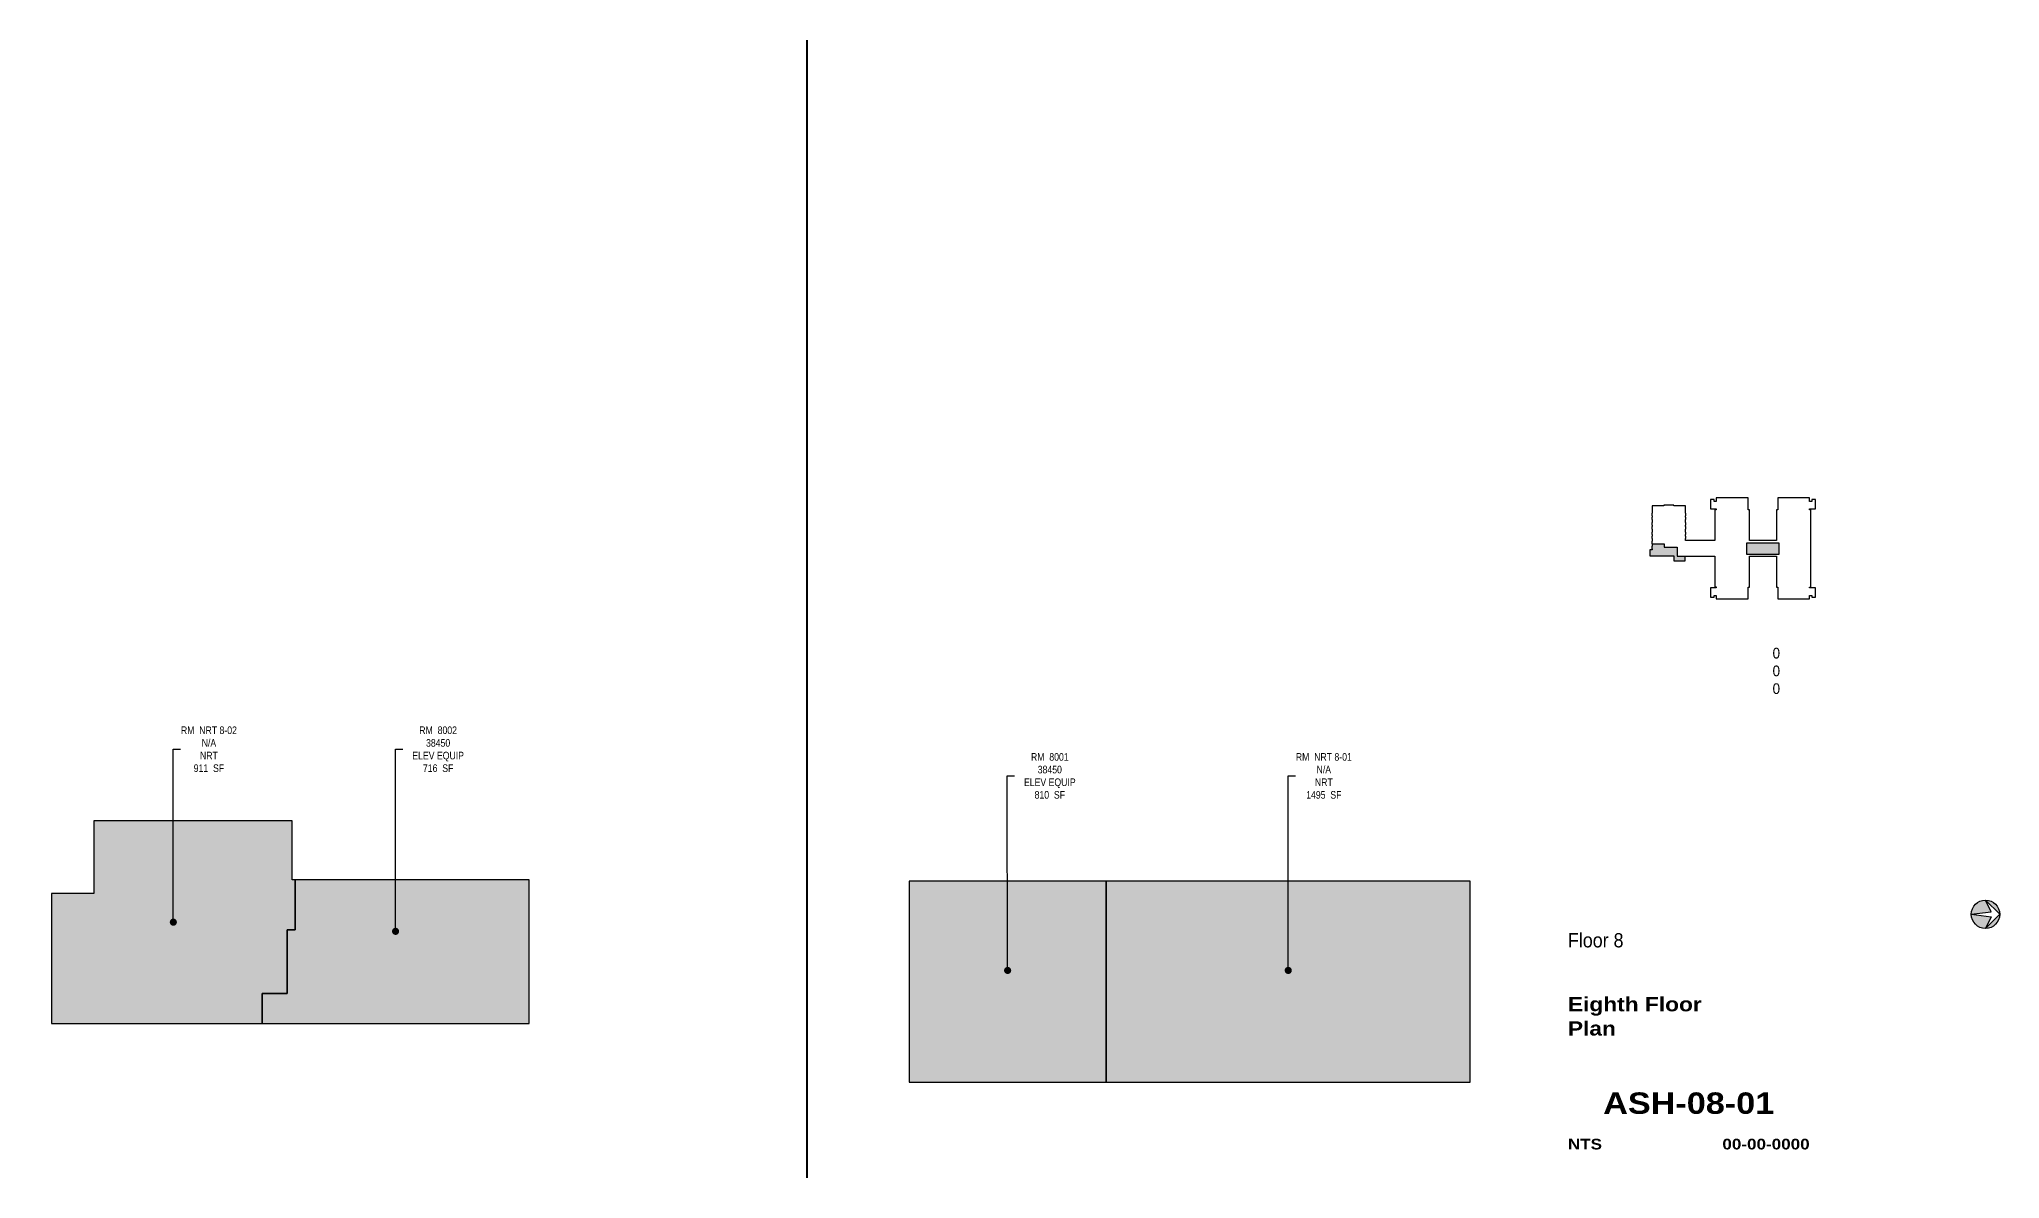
# Paper-space layout '01' of a CAD drawing. Header units: inches. Extents: x 0.9 to 18.2, y 0.5 to 10.5.
# The model-space entities are those that its viewports show. They can reach past a viewport. Long polylines and large blocks are cut down to what shows.
import ezdxf
from ezdxf.enums import TextEntityAlignment as Align

# ---------------------------------------------------------------- set-up
doc = ezdxf.new("R2010")
doc.units = ezdxf.units.IN
doc.header["$MEASUREMENT"] = 0
doc.layers.get('Defpoints').update_dxf_attribs({"color": 31})
for name, color, linetype in [('0-LABEL', 3, 'Continuous'), ('1-NRT', 200, 'Continuous'), ('1-NRT-PTN', 253, 'Continuous'), ('4-OCC', 6, 'Continuous'), ('4-OCC-PTN', 95, 'Continuous'), ('T-5', 5, 'Continuous'), ('T-8', 8, 'Continuous')]:
    doc.layers.add(name, color=color, linetype=linetype)
doc.layers.get('Defpoints').freeze()
doc.styles.add('Arial90', font='arial.ttf', dxfattribs={"width": 0.9})
doc.styles.add('ArialBlack', font='')
doc.styles.add('ArialN', font='ARIALN.TTF')
doc.styles.get('ArialBlack').set_extended_font_data('Arial Black')
doc.dimstyles.new('AB-195', dxfattribs={"dimscale": 195, "dimtxt": 0.070312, "dimasz": 0.0625, "dimexe": 0.0625, "dimexo": 0.125, "dimgap": 0.25, "dimtad": 0, "dimdec": 4, "dimrnd": 0.0625, "dimzin": 0, "dimdsep": 46, "dimlunit": 4, "dimtxsty": 'ArialN', "dimblk": 'ARCHTICK', "dimcen": 0.0625, "dimclrd": 256, "dimclre": 256, "dimclrt": 256, "dimadec": 0, "dimazin": 0, "dimtfac": 1, "dimtdec": 4, "dimtofl": 0, "dimtmove": 2, "dimatfit": 3, "dimldrblk": 'DOT', "dimfxl": 0, "dimfrac": 2, "dimtolj": 1, "dimtzin": 0, "dimlwd": -1, "dimlwe": -1, "dimarcsym": 0})

# ---------------------------------------------------------------- blocks, each defined once
blk = doc.blocks.new('n-arrow')
h = blk.add_hatch(color=256)
h.paths.add_polyline_path([(0, 0.125), (0.125, 0, 0.414214)])
h.paths.add_polyline_path([(0, 0.125, 0.414214), (-0.125, 0), (0.051, 0.022)])
h = blk.add_hatch(color=256)
h.paths.add_polyline_path([(0.051, -0.022), (-0.125, 0, 0.414214), (0, -0.125)])
h.paths.add_polyline_path([(0.125, 0), (0, -0.125, 0.414214)])
for p, q in [((-0.125, 0), (0.051, 0.022)), ((-0.125, 0), (0.051, -0.022)), ((0, 0.125), (0.125, 0)), ((0.051, 0.022), (0, 0.125)), ((0, -0.125), (0.125, 0)), ((0.051, -0.022), (0, -0.125))]:
    blk.add_line(p, q)
blk.add_circle((0, 0), 0.125)
blk = doc.blocks.new('sheettext_11x17_occ')
at = {"style": 'Arial90', "width": 0.9}
for tag, p in [('INTERIORGROSSAREA', (1.865, 4.565)), ('USEABLEAREA', (1.865, 4.409)), ('COMMONAREA', (1.865, 4.253))]:
    blk.add_attdef(tag, text='', height=0.0938, dxfattribs=at).set_placement(p, align=Align.RIGHT)
blk.add_attdef('FLOOR', text='', height=0.125, dxfattribs=at).set_placement((0, 2.151), align=Align.TOP_LEFT)
at = {"layer": 'T-8', "style": 'ArialBlack'}
for tag, p, height in [('TITLE_1', (0, 1.464), 0.125), ('TITLE_2', (0, 1.251), 0.125), ('SCALE', (0, 0.25), 0.0938)]:
    blk.add_attdef(tag, p, '', height=height, dxfattribs=at)
blk.add_attdef('DWG#', text='', height=0.188, dxfattribs=at).set_placement((1.062, 0.751), align=Align.TOP_CENTER)
blk.add_attdef('DATE', text='', height=0.0938, dxfattribs=at).set_placement((2.125, 0.25), align=Align.RIGHT)
blk = doc.blocks.new('_ArchTick')
at = {"const_width": 0.15}
blk.add_lwpolyline([(-0.5, -0.5), (0.5, 0.5)], dxfattribs=at)
blk = doc.blocks.new('_Dot')
at = {"lineweight": -2}
blk.add_line((-0.5, 0), (-1, 0), dxfattribs=at)
at = {"const_width": 0.5}
blk.add_lwpolyline([(-0.25, 0, 1), (0.25, 0, 1)], format="xyb", close=True, dxfattribs=at)

msp = doc.modelspace()

# ---------------------------------------------------------------- hatches: boundary and pattern name
at = {"layer": '1-NRT-PTN'}
for points in [[(5915.5, 3373.5), (5915.5, 3028.5), (6101, 3028.5), (6539.5, 3028.5), (6539.5, 3373.5)], [(2699, 3332.8), (2699, 3208.2), (2626.5, 3208.2), (2626.5, 2985.3), (2987.5, 2985.3), (2987.5, 3036.8), (3030.5, 3036.7), (3030.5, 3145.8), (3044, 3145.8), (3044, 3231.5), (3039, 3231.5), (3039, 3332.8)]]:
    msp.add_hatch(color=256, dxfattribs=at).paths.add_polyline_path(points)
at = {"layer": '4-OCC-PTN'}
for points in [[(5915.5, 3373.5), (5577.5, 3373.5), (5577.5, 3028.5), (5915.5, 3028.5)], [(3030.5, 3036.8), (2987.5, 3036.8), (2987.5, 2985.3), (3445, 2985.3), (3445, 3231.5), (3044, 3231.5), (3044, 3145.8), (3030.5, 3145.8)]]:
    msp.add_hatch(color=55, dxfattribs=at).paths.add_polyline_path(points)

# ---------------------------------------------------------------- linework, layer by layer
at = {"layer": '1-NRT'}
for points in [[(5915.5, 3373.5), (5915.5, 3028.5), (6101, 3028.5), (6539.5, 3028.5), (6539.5, 3373.5)], [(2699, 3332.8), (2699, 3208.2), (2626.5, 3208.2), (2626.5, 2985.3), (2987.5, 2985.3), (2987.5, 3036.8), (3030.5, 3036.7), (3030.5, 3145.8), (3044, 3145.8), (3044, 3231.5), (3039, 3231.5), (3039, 3332.8)]]:
    msp.add_lwpolyline(points, close=True, dxfattribs=at)
at = {"layer": '4-OCC'}
msp.add_lwpolyline([(5915.5, 3373.5), (5577.5, 3373.5), (5577.5, 3028.5), (5915.5, 3028.5), (5915.5, 3373.5)], dxfattribs=at)
msp.add_lwpolyline([(3030.5, 3036.8), (2987.5, 3036.8), (2987.5, 2985.3), (3445, 2985.3), (3445, 3231.5), (3044, 3231.5), (3044, 3145.8), (3030.5, 3145.8)], close=True, dxfattribs=at)

# ---------------------------------------------------------------- texts
at = {"layer": '0-LABEL', "char_height": 13, "attachment_point": 5, "style": 'ArialN'}
for s, insert in [('RM  8001\\P38450\\PELEV EQUIP\\P810  SF', (5818.8, 3553.6)), ('RM  NRT 8-01\\PN/A\\PNRT\\P1495  SF', (6288.5, 3553.6)), ('RM  NRT 8-02\\PN/A\\PNRT\\P911  SF', (2896.3, 3455.3)), ('RM  8002\\P38450\\PELEV EQUIP\\P716  SF', (3289.2, 3455.3))]:
    msp.add_mtext(s, dxfattribs=dict(at, insert=insert))

# ---------------------------------------------------------------- leaders
at = {"layer": '0-LABEL', "annotation_type": 0, "has_hookline": 1, "hookline_direction": 0}
for points, text_width in [([(5746.5, 3220.3), (5745.9, 3553.6), (5758.1, 3553.6)], 86.7), ([(6227.5, 3220.3), (6227.6, 3553.6), (6239.8, 3553.6)], 92.1), ([(2835.3, 3159), (2835.3, 3455.3), (2847.5, 3455.3)], 94), ([(3216.3, 3143.3), (3216.3, 3455.3), (3228.5, 3455.3)], 86.7)]:
    msp.add_leader(points, dimstyle='AB-195', dxfattribs=dict(at, text_width=text_width))

psp = doc.layouts.new('01')

# ---------------------------------------------------------------- hatches: boundary and pattern name
at = {"layer": 'T-8'}
for points in [[(15.22, 6.044), (15.22, 6.072), (15.116, 6.072), (15.116, 6.053), (15.113, 6.053), (15.113, 6.03), (15.116, 6.03), (15.116, 6.019), (15.096, 6.019), (15.096, 5.968), (15.306, 5.968), (15.306, 5.924), (15.407, 5.924), (15.407, 5.963), (15.337, 5.963), (15.337, 6.044)], [(15.948, 6.083), (15.948, 5.979), (16.23, 5.979), (16.23, 6.083)]]:
    psp.add_hatch(color=256, dxfattribs=at).paths.add_polyline_path(points)

# ---------------------------------------------------------------- linework, layer by layer
at = {"layer": 'T-5', "const_width": 0.0156}
psp.add_lwpolyline([(7.687, 10.5), (7.687, 0.5)], dxfattribs=at)
at = {"layer": 'T-8'}
for points in [[(15.096, 5.968), (15.306, 5.968), (15.306, 5.924), (15.407, 5.924), (15.407, 5.963), (15.667, 5.963), (15.667, 5.694), (15.679, 5.694), (15.679, 5.686), (15.628, 5.686), (15.628, 5.603), (15.661, 5.603), (15.661, 5.619), (15.679, 5.619), (15.679, 5.588), (15.96, 5.588), (15.96, 5.693), (15.971, 5.693), (15.971, 5.963), (16.208, 5.963), (16.208, 5.693), (16.219, 5.693), (16.219, 5.588), (16.5, 5.588), (16.5, 5.619), (16.518, 5.619), (16.518, 5.603), (16.551, 5.603), (16.551, 5.686), (16.5, 5.686), (16.5, 5.693), (16.511, 5.693), (16.511, 6.371), (16.5, 6.371), (16.5, 6.379), (16.551, 6.379), (16.551, 6.462), (16.518, 6.462), (16.518, 6.446), (16.5, 6.446), (16.5, 6.477), (16.219, 6.477), (16.219, 6.372), (16.208, 6.372), (16.208, 6.102), (15.971, 6.102), (15.971, 6.371), (15.96, 6.371), (15.96, 6.477), (15.679, 6.477), (15.679, 6.446), (15.661, 6.446), (15.661, 6.462), (15.628, 6.462), (15.628, 6.379), (15.679, 6.379), (15.679, 6.371), (15.667, 6.371), (15.667, 6.102), (15.408, 6.102), (15.408, 6.119), (15.411, 6.119), (15.411, 6.139), (15.408, 6.139), (15.408, 6.155), (15.411, 6.155), (15.411, 6.176), (15.408, 6.176), (15.408, 6.202), (15.411, 6.202), (15.411, 6.225), (15.408, 6.225), (15.408, 6.237), (15.411, 6.237), (15.411, 6.259), (15.408, 6.259), (15.408, 6.286), (15.411, 6.286), (15.411, 6.308), (15.408, 6.308), (15.408, 6.319), (15.411, 6.319), (15.411, 6.342), (15.408, 6.342), (15.408, 6.406), (15.385, 6.406), (15.385, 6.408), (15.363, 6.408), (15.363, 6.406), (15.352, 6.406), (15.352, 6.408), (15.33, 6.408), (15.33, 6.406), (15.308, 6.406), (15.308, 6.408), (15.306, 6.408), (15.306, 6.414), (15.217, 6.414), (15.217, 6.408), (15.216, 6.408), (15.216, 6.406), (15.195, 6.406), (15.195, 6.408), (15.172, 6.408), (15.172, 6.406), (15.163, 6.406), (15.163, 6.408), (15.141, 6.408), (15.141, 6.406), (15.116, 6.406), (15.116, 6.342), (15.113, 6.342), (15.113, 6.319), (15.116, 6.319), (15.116, 6.308), (15.113, 6.308), (15.113, 6.286), (15.116, 6.286), (15.116, 6.259), (15.113, 6.259), (15.113, 6.237), (15.116, 6.237), (15.116, 6.225), (15.113, 6.225), (15.113, 6.202), (15.116, 6.202), (15.116, 6.176), (15.113, 6.176), (15.113, 6.155), (15.116, 6.155), (15.116, 6.139), (15.113, 6.139), (15.113, 6.119), (15.116, 6.119), (15.116, 6.096), (15.113, 6.096), (15.113, 6.072), (15.116, 6.072), (15.116, 6.053), (15.113, 6.053), (15.113, 6.03), (15.116, 6.03), (15.116, 6.019), (15.096, 6.019)], [(15.948, 6.083), (16.23, 6.083), (16.23, 5.979), (15.948, 5.979)]]:
    psp.add_lwpolyline(points, close=True, dxfattribs=at)
psp.add_lwpolyline([(15.116, 6.072), (15.22, 6.072), (15.22, 6.044), (15.337, 6.044), (15.337, 5.963), (15.407, 5.963)], dxfattribs=at)

# ---------------------------------------------------------------- block references
at = {"layer": 'T-5'}
psp.add_blockref('sheettext_11x17_occ', (14.375, 0.5), dxfattribs=at).add_auto_attribs({'FLOOR': 'Floor 8', 'TITLE_1': 'Eighth Floor', 'TITLE_2': 'Plan', 'DWG#': 'ASH-08-01', 'SCALE': 'NTS', 'DATE': '00-00-0000', 'COMMONAREA': '0', 'USEABLEAREA': '0', 'INTERIORGROSSAREA': '0'})
at = {"layer": 'T-8'}
psp.add_blockref('n-arrow', (18.046, 2.817), dxfattribs=at)

# ---------------------------------------------------------------- viewports
at = {"layer": 'Defpoints'}
psp.add_viewport(center=(4.313, 5.5), size=(6.75, 10), view_center_point=(3263.625, 3695.722), view_height=1950, status=3, dxfattribs=at)
psp.add_viewport(center=(11.063, 5.5), size=(6.75, 10), view_center_point=(6061, 3839.722), view_height=1950, dxfattribs=at)

doc.saveas('drawing.dxf')
